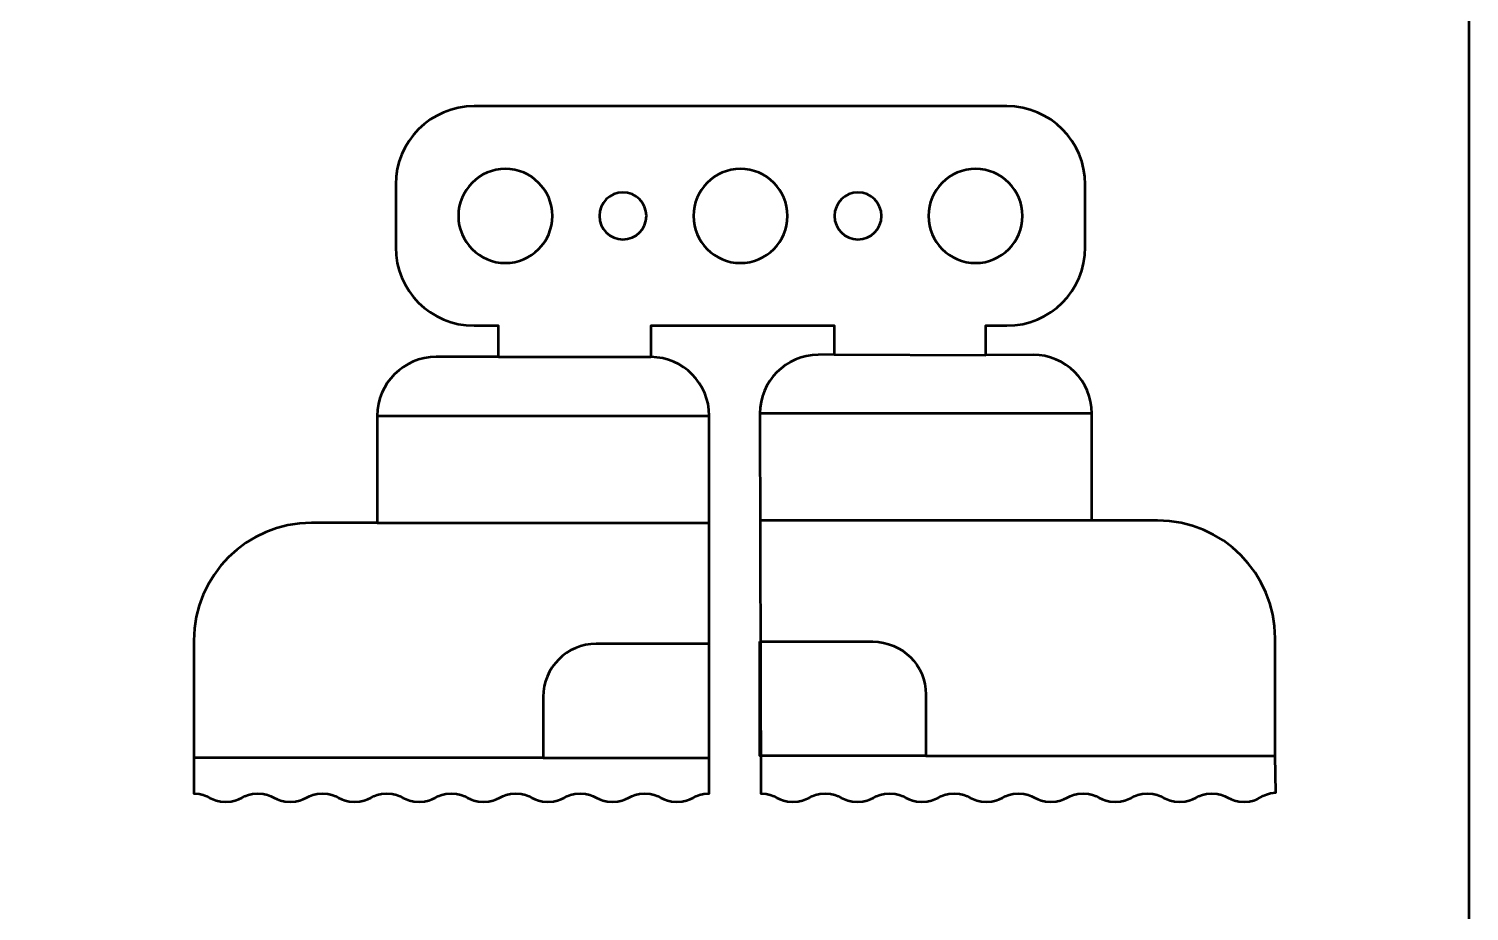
# Model space of a CAD drawing. Header units: centimetres. Extents: x -10.5 to 10.4, y -14.9 to 14.9.
# Drawn here: x 1.21 to 10.4, y -9.19 to -3.56 of the extents above; entities that cross this region are included whole.
import ezdxf

# ---------------------------------------------------------------- set-up
doc = ezdxf.new("R2010")
doc.units = ezdxf.units.CM
doc.header["$MEASUREMENT"] = 0
doc.layers.add('Layer 1', color=7, linetype='Continuous')

msp = doc.modelspace()

# ---------------------------------------------------------------- linework, layer by layer
at = {"layer": 'Layer 1', "color": 1, "lineweight": 53}
msp.add_open_spline([(-10.5, -14.45), (-10.5, -14.45), (-10.5, 14.45), (-10.5, 14.45), (-10.5, 14.45), (-10.5, 14.72614), (-10.27614, 14.95), (-10, 14.95), (-10, 14.95), (-10, 14.95), (9.9, 14.95), (9.9, 14.95), (9.9, 14.95), (10.17614, 14.95), (10.4, 14.72614), (10.4, 14.45), (10.4, 14.45), (10.4, 14.45), (10.4, -14.45), (10.4, -14.45), (10.4, -14.45), (10.4, -14.72614), (10.17614, -14.95), (9.9, -14.95), (9.9, -14.95), (9.9, -14.95), (-10, -14.95), (-10, -14.95), (-10, -14.95), (-10.27614, -14.95), (-10.5, -14.72614), (-10.5, -14.45)], degree=3, knots=[0, 0, 0, 0, 0.1111111, 0.1111111, 0.1111111, 0.1111111, 0.2222222, 0.2222222, 0.2222222, 0.2222222, 0.3333333, 0.3333333, 0.3333333, 0.3333333, 0.4444444, 0.4444444, 0.4444444, 0.4444444, 0.5555556, 0.5555556, 0.5555556, 0.5555556, 0.6666667, 0.6666667, 0.6666667, 0.6666667, 0.7777778, 0.7777778, 0.7777778, 0.7777778, 1, 1, 1, 1], dxfattribs=at)
at = {"layer": 'Layer 1', "color": 3, "lineweight": 53}
msp.add_open_spline([(7.45, -5.45), (7.45, -5.45), (7.31657, -5.45), (7.31657, -5.45), (7.31657, -5.45), (7.31657, -5.45), (7.31657, -5.6382), (7.31657, -5.6382), (7.31657, -5.6382), (7.31657, -5.6382), (7.61686, -5.63537), (7.61686, -5.63537), (7.61686, -5.63537), (7.82403, -5.63537), (7.99203, -5.80337), (7.99203, -6.01055), (7.99203, -6.01055), (7.99203, -6.01055), (7.99203, -6.69371), (7.99203, -6.69371), (7.99203, -6.69371), (7.99203, -6.69371), (8.41193, -6.69371), (8.41193, -6.69371), (8.41193, -6.69371), (8.82601, -6.69371), (9.16204, -7.02971), (9.16204, -7.44379), (9.16204, -7.44379), (9.16204, -7.44379), (9.16204, -8.19387), (9.16204, -8.19387), (9.16204, -8.19387), (9.16204, -8.19387), (9.16588, -8.4283), (9.16588, -8.4283), (9.16588, -8.4283), (9.06695, -8.43561), (9.06695, -8.48812), (8.96419, -8.48812), (8.96419, -8.48812), (8.86135, -8.48812), (8.86135, -8.43561), (8.75854, -8.43561), (8.75854, -8.43561), (8.65573, -8.43561), (8.65573, -8.48812), (8.55292, -8.48812), (8.55292, -8.48812), (8.45009, -8.48812), (8.45009, -8.43561), (8.34727, -8.43561), (8.34727, -8.43561), (8.24447, -8.43561), (8.24447, -8.48812), (8.14163, -8.48812), (8.14163, -8.48812), (8.03882, -8.48812), (8.03882, -8.43561), (7.93601, -8.43561), (7.93601, -8.43561), (7.83318, -8.43561), (7.83318, -8.48812), (7.73032, -8.48812), (7.73032, -8.48812), (7.62755, -8.48812), (7.62755, -8.43561), (7.52479, -8.43561), (7.52479, -8.43561), (7.42198, -8.43561), (7.42198, -8.48812), (7.31915, -8.48812), (7.31915, -8.48812), (7.21634, -8.48812), (7.21634, -8.43561), (7.11353, -8.43561), (7.11353, -8.43561), (7.01072, -8.43561), (7.01072, -8.48812), (6.90788, -8.48812), (6.90788, -8.48812), (6.80505, -8.48812), (6.80505, -8.43561), (6.70221, -8.43561), (6.70221, -8.43561), (6.59929, -8.43561), (6.59929, -8.48812), (6.49643, -8.48812), (6.49643, -8.48812), (6.3936, -8.48812), (6.3936, -8.43561), (6.29077, -8.43561), (6.29077, -8.43561), (6.18782, -8.43561), (6.18782, -8.48812), (6.08491, -8.48812), (6.08491, -8.48812), (5.98197, -8.48812), (5.98197, -8.43561), (5.87905, -8.43561), (5.87905, -8.43561), (5.87905, -8.43561), (5.87379, -6.01055), (5.87379, -6.01055), (5.87379, -6.01055), (5.87379, -5.80469), (6.03967, -5.63749), (6.24526, -5.63537), (6.24526, -5.63537), (6.24526, -5.63537), (6.34714, -5.63455), (6.34714, -5.63455), (6.34714, -5.63455), (6.34714, -5.63455), (6.34714, -5.45), (6.34714, -5.45), (6.34714, -5.45), (6.34714, -5.45), (5.1793, -5.45), (5.1793, -5.45), (5.1793, -5.45), (5.1793, -5.45), (5.1793, -5.64979), (5.1793, -5.64979), (5.1793, -5.64979), (5.38488, -5.65191), (5.55078, -5.81911), (5.55078, -6.02496), (5.55078, -6.02496), (5.55078, -6.02496), (5.55073, -8.2083), (5.55073, -8.2083), (5.55073, -8.2083), (5.55073, -8.2083), (5.55069, -8.43551), (5.55069, -8.43551), (5.55069, -8.43551), (5.44779, -8.43561), (5.44779, -8.48812), (5.34486, -8.48812), (5.34486, -8.48812), (5.24194, -8.48812), (5.24194, -8.43561), (5.13902, -8.43561), (5.13902, -8.43561), (5.03616, -8.43561), (5.03616, -8.48812), (4.93333, -8.48812), (4.93333, -8.48812), (4.83045, -8.48812), (4.83045, -8.43561), (4.72755, -8.43561), (4.72755, -8.43561), (4.62472, -8.43561), (4.62472, -8.48812), (4.52187, -8.48812), (4.52187, -8.48812), (4.41906, -8.48812), (4.41906, -8.43561), (4.31624, -8.43561), (4.31624, -8.43561), (4.21343, -8.43561), (4.21343, -8.48812), (4.1106, -8.48812), (4.1106, -8.48812), (4.00779, -8.48812), (4.00779, -8.43561), (3.90497, -8.43561), (3.90497, -8.43561), (3.80221, -8.43561), (3.80221, -8.48812), (3.69944, -8.48812), (3.69944, -8.48812), (3.59661, -8.48812), (3.59661, -8.43561), (3.49375, -8.43561), (3.49375, -8.43561), (3.39095, -8.43561), (3.39095, -8.48812), (3.28812, -8.48812), (3.28812, -8.48812), (3.1853, -8.48812), (3.1853, -8.43561), (3.08249, -8.43561), (3.08249, -8.43561), (2.97966, -8.43561), (2.97966, -8.48812), (2.87685, -8.48812), (2.87685, -8.48812), (2.77404, -8.48812), (2.77404, -8.43561), (2.67122, -8.43561), (2.67122, -8.43561), (2.5684, -8.43561), (2.5684, -8.48812), (2.46559, -8.48812), (2.46559, -8.48812), (2.36282, -8.48812), (2.36282, -8.43561), (2.26128, -8.4355), (2.26128, -8.4355), (2.26128, -8.4355), (2.26253, -8.2083), (2.26253, -8.2083), (2.26253, -8.2083), (2.26253, -8.2083), (2.26254, -7.45821), (2.26254, -7.45821), (2.26254, -7.45821), (2.26254, -7.04413), (2.59856, -6.70812), (3.01263, -6.70812), (3.01263, -6.70812), (3.01263, -6.70812), (3.43253, -6.70812), (3.43253, -6.70812), (3.43253, -6.70812), (3.43253, -6.70812), (3.43253, -6.02496), (3.43253, -6.02496), (3.43253, -6.02496), (3.43253, -5.81779), (3.60053, -5.64979), (3.8077, -5.64979), (3.8077, -5.64979), (3.8077, -5.64979), (4.2043, -5.64977), (4.2043, -5.64977), (4.2043, -5.64977), (4.2043, -5.64977), (4.2043, -5.45), (4.2043, -5.45), (4.2043, -5.45), (4.2043, -5.45), (4.05, -5.45), (4.05, -5.45), (4.05, -5.45), (3.77386, -5.45), (3.55, -5.22614), (3.55, -4.95), (3.55, -4.95), (3.55, -4.95), (3.55, -4.55), (3.55, -4.55), (3.55, -4.55), (3.55, -4.27386), (3.77386, -4.05), (4.05, -4.05), (4.05, -4.05), (4.05, -4.05), (7.45, -4.05), (7.45, -4.05), (7.45, -4.05), (7.72614, -4.05), (7.95, -4.27386), (7.95, -4.55), (7.95, -4.55), (7.95, -4.55), (7.95, -4.95), (7.95, -4.95), (7.95, -4.95), (7.95, -5.22614), (7.72614, -5.45), (7.45, -5.45)], degree=3, knots=[0, 0, 0, 0, 0.0149254, 0.0149254, 0.0149254, 0.0149254, 0.0298507, 0.0298507, 0.0298507, 0.0298507, 0.0447761, 0.0447761, 0.0447761, 0.0447761, 0.0597015, 0.0597015, 0.0597015, 0.0597015, 0.0746269, 0.0746269, 0.0746269, 0.0746269, 0.0895522, 0.0895522, 0.0895522, 0.0895522, 0.1044776, 0.1044776, 0.1044776, 0.1044776, 0.119403, 0.119403, 0.119403, 0.119403, 0.1343284, 0.1343284, 0.1343284, 0.1343284, 0.1492537, 0.1492537, 0.1492537, 0.1492537, 0.1641791, 0.1641791, 0.1641791, 0.1641791, 0.1791045, 0.1791045, 0.1791045, 0.1791045, 0.1940299, 0.1940299, 0.1940299, 0.1940299, 0.2089552, 0.2089552, 0.2089552, 0.2089552, 0.2238806, 0.2238806, 0.2238806, 0.2238806, 0.238806, 0.238806, 0.238806, 0.238806, 0.2537313, 0.2537313, 0.2537313, 0.2537313, 0.2686567, 0.2686567, 0.2686567, 0.2686567, 0.2835821, 0.2835821, 0.2835821, 0.2835821, 0.2985075, 0.2985075, 0.2985075, 0.2985075, 0.3134328, 0.3134328, 0.3134328, 0.3134328, 0.3283582, 0.3283582, 0.3283582, 0.3283582, 0.3432836, 0.3432836, 0.3432836, 0.3432836, 0.358209, 0.358209, 0.358209, 0.358209, 0.3731343, 0.3731343, 0.3731343, 0.3731343, 0.3880597, 0.3880597, 0.3880597, 0.3880597, 0.4029851, 0.4029851, 0.4029851, 0.4029851, 0.4179104, 0.4179104, 0.4179104, 0.4179104, 0.4328358, 0.4328358, 0.4328358, 0.4328358, 0.4477612, 0.4477612, 0.4477612, 0.4477612, 0.4626866, 0.4626866, 0.4626866, 0.4626866, 0.4776119, 0.4776119, 0.4776119, 0.4776119, 0.4925373, 0.4925373, 0.4925373, 0.4925373, 0.5074627, 0.5074627, 0.5074627, 0.5074627, 0.5223881, 0.5223881, 0.5223881, 0.5223881, 0.5373134, 0.5373134, 0.5373134, 0.5373134, 0.5522388, 0.5522388, 0.5522388, 0.5522388, 0.5671642, 0.5671642, 0.5671642, 0.5671642, 0.5820896, 0.5820896, 0.5820896, 0.5820896, 0.5970149, 0.5970149, 0.5970149, 0.5970149, 0.6119403, 0.6119403, 0.6119403, 0.6119403, 0.6268657, 0.6268657, 0.6268657, 0.6268657, 0.641791, 0.641791, 0.641791, 0.641791, 0.6567164, 0.6567164, 0.6567164, 0.6567164, 0.6716418, 0.6716418, 0.6716418, 0.6716418, 0.6865672, 0.6865672, 0.6865672, 0.6865672, 0.7014925, 0.7014925, 0.7014925, 0.7014925, 0.7164179, 0.7164179, 0.7164179, 0.7164179, 0.7313433, 0.7313433, 0.7313433, 0.7313433, 0.7462687, 0.7462687, 0.7462687, 0.7462687, 0.761194, 0.761194, 0.761194, 0.761194, 0.7761194, 0.7761194, 0.7761194, 0.7761194, 0.7910448, 0.7910448, 0.7910448, 0.7910448, 0.8059701, 0.8059701, 0.8059701, 0.8059701, 0.8208955, 0.8208955, 0.8208955, 0.8208955, 0.8358209, 0.8358209, 0.8358209, 0.8358209, 0.8507463, 0.8507463, 0.8507463, 0.8507463, 0.8656716, 0.8656716, 0.8656716, 0.8656716, 0.880597, 0.880597, 0.880597, 0.880597, 0.8955224, 0.8955224, 0.8955224, 0.8955224, 0.9104478, 0.9104478, 0.9104478, 0.9104478, 0.9253731, 0.9253731, 0.9253731, 0.9253731, 0.9402985, 0.9402985, 0.9402985, 0.9402985, 0.9552239, 0.9552239, 0.9552239, 0.9552239, 0.9701493, 0.9701493, 0.9701493, 0.9701493, 1, 1, 1, 1], dxfattribs=at)
at = {"layer": 'Layer 1', "lineweight": 53}
for points in [[(3.95, -4.75), (3.95, -4.58432), (4.08432, -4.45), (4.25, -4.45), (4.25, -4.45), (4.41568, -4.45), (4.55, -4.58432), (4.55, -4.75), (4.55, -4.75), (4.55, -4.91568), (4.41568, -5.05), (4.25, -5.05), (4.25, -5.05), (4.08432, -5.05), (3.95, -4.91568), (3.95, -4.75)], [(5.45, -4.75), (5.45, -4.58432), (5.58432, -4.45), (5.75, -4.45), (5.75, -4.45), (5.91568, -4.45), (6.05, -4.58432), (6.05, -4.75), (6.05, -4.75), (6.05, -4.91568), (5.91568, -5.05), (5.75, -5.05), (5.75, -5.05), (5.58432, -5.05), (5.45, -4.91568), (5.45, -4.75)], [(6.95, -4.75), (6.95, -4.58432), (7.08432, -4.45), (7.25, -4.45), (7.25, -4.45), (7.41568, -4.45), (7.55, -4.58432), (7.55, -4.75), (7.55, -4.75), (7.55, -4.91568), (7.41568, -5.05), (7.25, -5.05), (7.25, -5.05), (7.08432, -5.05), (6.95, -4.91568), (6.95, -4.75)], [(4.85, -4.75), (4.85, -4.66716), (4.91716, -4.6), (5, -4.6), (5, -4.6), (5.08284, -4.6), (5.15, -4.66716), (5.15, -4.75), (5.15, -4.75), (5.15, -4.83284), (5.08284, -4.9), (5, -4.9), (5, -4.9), (4.91716, -4.9), (4.85, -4.83284), (4.85, -4.75)], [(6.35, -4.75), (6.35, -4.66716), (6.41716, -4.6), (6.5, -4.6), (6.5, -4.6), (6.58284, -4.6), (6.65, -4.66716), (6.65, -4.75), (6.65, -4.75), (6.65, -4.83284), (6.58284, -4.9), (6.5, -4.9), (6.5, -4.9), (6.41716, -4.9), (6.35, -4.83284), (6.35, -4.75)]]:
    msp.add_open_spline(points, degree=3, knots=[0, 0, 0, 0, 0.2, 0.2, 0.2, 0.2, 0.4, 0.4, 0.4, 0.4, 0.6, 0.6, 0.6, 0.6, 1, 1, 1, 1], dxfattribs=at)
at = {"layer": 'Layer 1', "color": 5, "lineweight": 53}
for points in [[(4.20605, -5.6499), (4.20605, -5.6499), (5.17733, -5.6499), (5.17733, -5.6499)], [(6.34714, -5.63455), (6.34714, -5.63455), (7.31657, -5.6382), (7.31657, -5.6382)], [(3.43253, -6.02496), (3.43253, -6.02496), (5.55069, -6.02496), (5.55069, -6.02496)], [(7.99203, -6.01055), (7.99203, -6.01055), (5.87387, -6.01055), (5.87387, -6.01055)], [(3.43253, -6.70812), (3.43253, -6.70812), (5.55077, -6.70812), (5.55077, -6.70812)], [(7.99203, -6.69371), (7.99203, -6.69371), (5.87379, -6.69371), (5.87379, -6.69371)], [(4.82941, -7.48046), (4.64288, -7.48046), (4.49164, -7.63169), (4.49164, -7.81824)], [(5.55069, -7.48046), (5.55069, -7.48046), (4.82941, -7.48046), (4.82941, -7.48046)], [(5.87388, -7.46604), (5.87388, -7.46604), (6.59517, -7.46604), (6.59517, -7.46604)], [(6.59517, -7.46604), (6.7817, -7.46604), (6.93293, -7.61727), (6.93293, -7.80382)], [(4.49164, -8.20832), (4.49164, -8.20832), (2.26254, -8.2083), (2.26254, -8.2083)], [(6.93292, -8.1939), (6.93292, -8.1939), (9.16204, -8.19387), (9.16204, -8.19387)]]:
    msp.add_open_spline(points, degree=3, dxfattribs=at)
for points in [[(4.49164, -7.81824), (4.49164, -7.81824), (4.49164, -8.20832), (4.49164, -8.20832), (4.49164, -8.20832), (4.49164, -8.20832), (5.55069, -8.20832), (5.55069, -8.20832), (5.55069, -8.20832), (5.55069, -8.20832), (5.55069, -7.48046), (5.55069, -7.48046)], [(6.93293, -7.80382), (6.93293, -7.80382), (6.93293, -8.1939), (6.93293, -8.1939), (6.93293, -8.1939), (6.93293, -8.1939), (5.87388, -8.1939), (5.87388, -8.1939), (5.87388, -8.1939), (5.87388, -8.1939), (5.87388, -7.46604), (5.87388, -7.46604)]]:
    msp.add_open_spline(points, degree=3, knots=[0, 0, 0, 0, 0.25, 0.25, 0.25, 0.25, 0.5, 0.5, 0.5, 0.5, 1, 1, 1, 1], dxfattribs=at)

doc.saveas('drawing.dxf')
